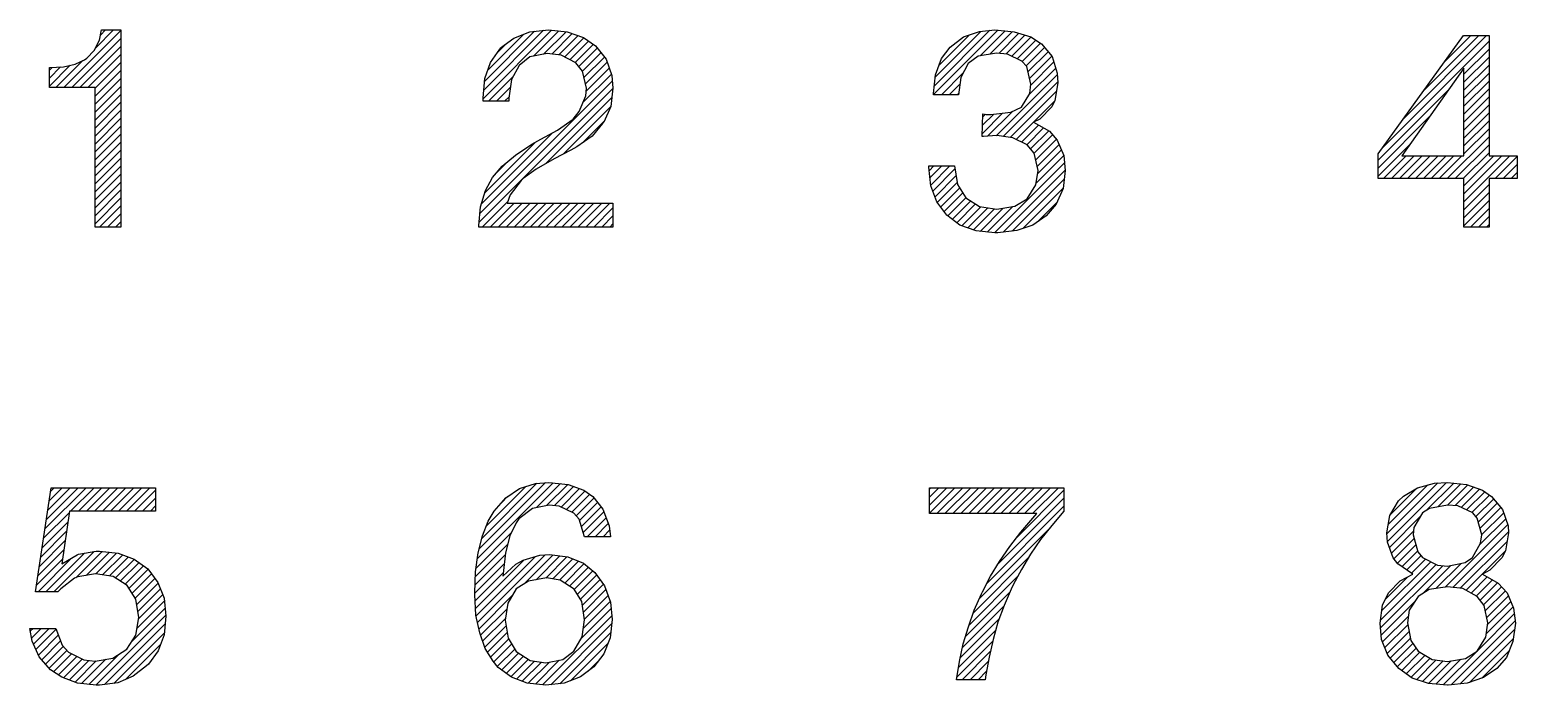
# Model space of a CAD drawing. Header units: inches. Extents: x 0.21 to 6.81, y 0.04 to 2.95.
import ezdxf

# ---------------------------------------------------------------- set-up
doc = ezdxf.new("R2010")
doc.units = ezdxf.units.IN
doc.header["$MEASUREMENT"] = 0
pattern_1 = [(45, (0, 0), (-0.01767767, 0.01767767), [])]

msp = doc.modelspace()

# ---------------------------------------------------------------- hatches: boundary and pattern name
h = msp.add_hatch()
h.set_pattern_fill('_USER', color=1, scale=0.025, angle=45, pattern_type=0)
h.set_pattern_definition(pattern_1)
h.paths.add_polyline_path([(0.6143, 2.9509), (0.5282, 2.9509), (0.519, 2.9049), (0.4967, 2.8589), (0.4632, 2.8248), (0.4534, 2.8182), (0.4113, 2.7992), (0.3594, 2.7873), (0.2977, 2.7834), (0.2977, 2.6947), (0.5, 2.6947), (0.5, 2.0759), (0.6143, 2.0759)])
h = msp.add_hatch()
h.set_pattern_fill('_USER', color=1, scale=0.025, angle=45, pattern_type=0)
h.set_pattern_definition(pattern_1)
h.paths.add_polyline_path([(2.7196, 2.8797), (2.6662, 2.9163), (2.5946, 2.9422), (2.5107, 2.9513), (2.4283, 2.9422), (2.3582, 2.9147), (2.2987, 2.8705), (2.2956, 2.8659), (2.2545, 2.8065), (2.2285, 2.7348), (2.2209, 2.6494), (2.2209, 2.6341), (2.3353, 2.6341), (2.3353, 2.6448), (2.3353, 2.6478), (2.3475, 2.7302), (2.381, 2.7927), (2.4283, 2.8309), (2.5061, 2.8461), (2.5671, 2.8385), (2.6327, 2.8049), (2.6617, 2.7683), (2.68, 2.6921), (2.6769, 2.6585), (2.6479, 2.5884), (2.6205, 2.5548), (2.5519, 2.506), (2.4771, 2.4664), (2.4375, 2.4435), (2.3643, 2.3947), (2.3063, 2.3459), (2.2636, 2.2955), (2.2316, 2.2391), (2.2102, 2.1659), (2.2026, 2.0836), (2.2026, 2.0759), (2.7974, 2.0759), (2.7974, 2.1827), (2.3277, 2.1827), (2.3414, 2.2193), (2.3902, 2.2833), (2.3993, 2.291), (2.4573, 2.3337), (2.5366, 2.3794), (2.6098, 2.4176), (2.6373, 2.4328), (2.7044, 2.4801), (2.7516, 2.535), (2.7562, 2.5411), (2.7882, 2.6112), (2.7974, 2.6921), (2.7928, 2.7485), (2.7669, 2.8202)])
h = msp.add_hatch()
h.set_pattern_fill('_USER', color=1, scale=0.025, angle=45, pattern_type=0)
h.set_pattern_definition(pattern_1)
h.paths.add_polyline_path([(4.651, 2.9193), (4.5778, 2.9422), (4.4908, 2.9513), (4.4237, 2.9437), (4.3521, 2.9193), (4.2926, 2.8736), (4.2545, 2.8232), (4.2285, 2.7516), (4.2194, 2.6692), (4.2194, 2.6631), (4.3307, 2.6631), (4.3399, 2.7394), (4.3734, 2.8019), (4.4176, 2.8339), (4.4985, 2.8476), (4.5473, 2.8431), (4.6113, 2.8126), (4.6327, 2.7882), (4.651, 2.7104), (4.6464, 2.6692), (4.6098, 2.6082), (4.5625, 2.5853), (4.4741, 2.5762), (4.4527, 2.5762), (4.4375, 2.5777), (4.4359, 2.4786), (4.4405, 2.4786), (4.5, 2.4816), (4.5717, 2.4725), (4.6342, 2.4404), (4.6662, 2.4038), (4.683, 2.3276), (4.6739, 2.2635), (4.6342, 2.201), (4.5808, 2.169), (4.5, 2.1552), (4.4237, 2.1674), (4.3627, 2.2056), (4.3261, 2.265), (4.3124, 2.3474), (4.198, 2.3474), (4.198, 2.3413), (4.2072, 2.2589), (4.2346, 2.1888), (4.2789, 2.1293), (4.3368, 2.0851), (4.4085, 2.0592), (4.4908, 2.05), (4.5046, 2.05), (4.5885, 2.0607), (4.6601, 2.0851), (4.7196, 2.1263), (4.7638, 2.1781), (4.7943, 2.2467), (4.8035, 2.3276), (4.7974, 2.3932), (4.7684, 2.4618), (4.7333, 2.5014), (4.6632, 2.5411), (4.6906, 2.5548), (4.744, 2.6097), (4.7577, 2.6372), (4.7715, 2.7165), (4.7684, 2.7592), (4.7455, 2.8324), (4.6983, 2.8888)])
h = msp.add_hatch()
h.set_pattern_fill('_USER', color=1, scale=0.025, angle=45, pattern_type=0)
h.set_pattern_definition(pattern_1)
h.paths.add_polyline_path([(6.8088, 2.3916), (6.6838, 2.3916), (6.6838, 2.9254), (6.5709, 2.9254), (6.1912, 2.4008), (6.1912, 2.291), (6.5724, 2.291), (6.5724, 2.0759), (6.6838, 2.0759), (6.6838, 2.291), (6.8088, 2.291)])
h.paths.add_polyline_path([(6.5724, 2.3916), (6.2964, 2.3916), (6.5724, 2.7805)], flags=16)
h = msp.add_hatch()
h.set_pattern_fill('_USER', color=1, scale=0.025, angle=45, pattern_type=0)
h.set_pattern_definition(pattern_1)
h.paths.add_polyline_path([(2.76, 0.4849), (2.7173, 0.5444), (2.667, 0.5856), (2.5968, 0.613), (2.516, 0.6237), (2.4733, 0.6207), (2.3986, 0.5993), (2.3665, 0.581), (2.3086, 0.5276), (2.3101, 0.5398), (2.3208, 0.6313), (2.3406, 0.7061), (2.3681, 0.764), (2.3803, 0.7823), (2.4398, 0.8281), (2.5145, 0.8433), (2.5587, 0.8387), (2.6243, 0.8067), (2.6472, 0.7808), (2.6716, 0.703), (2.786, 0.703), (2.7799, 0.7518), (2.7524, 0.825), (2.7082, 0.8814), (2.6685, 0.9089), (2.5984, 0.9348), (2.513, 0.944), (2.4535, 0.9394), (2.3833, 0.9165), (2.3223, 0.8753), (2.2705, 0.8159), (2.2445, 0.7716), (2.2186, 0.7061), (2.1988, 0.6313), (2.1881, 0.5474), (2.1851, 0.4544), (2.1851, 0.4468), (2.1896, 0.3553), (2.2064, 0.276), (2.2308, 0.2073), (2.2659, 0.1509), (2.2888, 0.1235), (2.3467, 0.0792), (2.4169, 0.0533), (2.5, 0.0441), (2.5816, 0.0533), (2.6533, 0.0808), (2.7127, 0.125), (2.757, 0.1829), (2.7844, 0.2546), (2.7936, 0.3355), (2.786, 0.4132)])
h.paths.add_polyline_path([(2.3681, 0.4712), (2.423, 0.5063), (2.5023, 0.52), (2.5633, 0.5108), (2.6258, 0.4697), (2.6594, 0.4148), (2.6716, 0.3339), (2.6609, 0.2592), (2.6243, 0.1951), (2.5755, 0.1585), (2.4992, 0.1433), (2.4306, 0.154), (2.3681, 0.1936), (2.333, 0.2531), (2.3193, 0.3324), (2.3315, 0.4087)], flags=16)
h = msp.add_hatch()
h.set_pattern_fill('_USER', color=1, scale=0.025, angle=45, pattern_type=0)
h.set_pattern_definition(pattern_1)
h.paths.add_polyline_path([(6.741, 0.6085), (6.7562, 0.6405), (6.7699, 0.7198), (6.7684, 0.7518), (6.744, 0.8235), (6.6952, 0.8814), (6.654, 0.9089), (6.5839, 0.9348), (6.5, 0.944), (6.442, 0.9409), (6.3658, 0.9196), (6.3048, 0.883), (6.2819, 0.8616), (6.2438, 0.7976), (6.2301, 0.7198), (6.2331, 0.6786), (6.259, 0.6085), (6.2789, 0.5825), (6.346, 0.5368), (6.2895, 0.5078), (6.2377, 0.4544), (6.2118, 0.3995), (6.2011, 0.3187), (6.2072, 0.247), (6.2346, 0.1768), (6.2828, 0.1178), (6.3429, 0.0762), (6.4146, 0.0518), (6.5, 0.0442), (6.5031, 0.0442), (6.5869, 0.0533), (6.6586, 0.0777), (6.7181, 0.1189), (6.7608, 0.1677), (6.7898, 0.2378), (6.8004, 0.3187), (6.7928, 0.3858), (6.7638, 0.4544), (6.7242, 0.4971), (6.654, 0.5368), (6.6876, 0.5551)])
h.paths.add_polyline_path([(6.3887, 0.61), (6.3673, 0.6359), (6.3475, 0.7106), (6.3505, 0.7442), (6.3887, 0.8082), (6.4192, 0.8281), (6.5, 0.8433), (6.5458, 0.8403), (6.6113, 0.8082), (6.6312, 0.7854), (6.651, 0.7106), (6.6464, 0.674), (6.6098, 0.61), (6.5778, 0.5886), (6.5, 0.5718), (6.4558, 0.5764)], flags=16)
h.paths.add_polyline_path([(6.4176, 0.4681), (6.5, 0.4803), (6.5671, 0.4727), (6.6312, 0.4376), (6.6617, 0.398), (6.6784, 0.3202), (6.6693, 0.2577), (6.6312, 0.1951), (6.5793, 0.1631), (6.5, 0.1494), (6.4314, 0.1585), (6.3688, 0.1951), (6.3368, 0.2424), (6.3216, 0.3202), (6.3292, 0.3766), (6.3688, 0.4376)], flags=16)
h = msp.add_hatch()
h.set_pattern_fill('_USER', color=1, scale=0.025, angle=45, pattern_type=0)
h.set_pattern_definition(pattern_1)
h.paths.add_polyline_path([(0.6739, 0.6039), (0.6022, 0.6298), (0.5198, 0.639), (0.5046, 0.639), (0.4268, 0.6252), (0.4207, 0.6222), (0.3521, 0.5825), (0.3871, 0.8159), (0.7684, 0.8159), (0.7684, 0.9196), (0.3048, 0.9196), (0.2362, 0.459), (0.3353, 0.459), (0.3475, 0.4712), (0.4085, 0.5185), (0.4237, 0.5246), (0.5015, 0.5383), (0.5808, 0.5261), (0.6418, 0.4864), (0.6815, 0.4254), (0.6937, 0.3446), (0.6815, 0.2668), (0.6403, 0.2043), (0.5793, 0.1646), (0.5, 0.1509), (0.4497, 0.157), (0.3826, 0.1906), (0.3536, 0.2211), (0.3261, 0.2958), (0.2102, 0.2958), (0.2209, 0.2394), (0.2514, 0.1707), (0.3017, 0.1128), (0.3521, 0.0792), (0.4222, 0.0533), (0.5046, 0.0442), (0.5198, 0.0442), (0.6007, 0.0548), (0.6693, 0.0838), (0.7288, 0.1296), (0.7364, 0.1372), (0.7806, 0.1967), (0.8065, 0.2683), (0.8142, 0.3507), (0.8065, 0.43), (0.7791, 0.5002), (0.7342, 0.5606)])
h = msp.add_hatch()
h.set_pattern_fill('_USER', color=1, scale=0.025, angle=45, pattern_type=0)
h.set_pattern_definition(pattern_1)
h.paths.add_polyline_path([(4.7982, 0.9196), (4.2018, 0.9196), (4.2018, 0.8052), (4.6777, 0.8052), (4.6594, 0.7854), (4.606, 0.7228), (4.5572, 0.6588), (4.5114, 0.5932), (4.4718, 0.5276), (4.4367, 0.459), (4.4321, 0.4498), (4.4001, 0.3766), (4.3742, 0.3034), (4.3513, 0.2272), (4.3345, 0.1494), (4.3208, 0.0686), (4.4489, 0.0686), (4.452, 0.0899), (4.4657, 0.1692), (4.484, 0.247), (4.5053, 0.3233), (4.5328, 0.398), (4.5633, 0.4697), (4.5724, 0.4895), (4.609, 0.5581), (4.6502, 0.6252), (4.6945, 0.6908), (4.7448, 0.7533), (4.7982, 0.8159)])

# ---------------------------------------------------------------- linework, layer by layer
at = {"color": 1}
for points in [[(0.6143, 2.0759), (0.5, 2.0759), (0.5, 2.6947), (0.2977, 2.6947), (0.2977, 2.7834), (0.3594, 2.7873), (0.4113, 2.7992), (0.4534, 2.8182), (0.4632, 2.8248), (0.4967, 2.8589), (0.519, 2.9049), (0.5282, 2.9509), (0.6143, 2.9509)], [(2.2316, 2.2391), (2.2636, 2.2955), (2.3063, 2.3459), (2.3643, 2.3947), (2.4375, 2.4435), (2.4771, 2.4664), (2.5519, 2.506), (2.6205, 2.5548), (2.6479, 2.5884), (2.6769, 2.6585), (2.68, 2.6921), (2.6617, 2.7683), (2.6327, 2.8049), (2.5671, 2.8385), (2.5061, 2.8461), (2.4283, 2.8309), (2.381, 2.7927), (2.3475, 2.7302), (2.3353, 2.6478), (2.3353, 2.6448), (2.3353, 2.6341), (2.2209, 2.6341), (2.2209, 2.6494), (2.2285, 2.7348), (2.2545, 2.8065), (2.2956, 2.8659), (2.2987, 2.8705), (2.3582, 2.9147), (2.4283, 2.9422), (2.5107, 2.9513), (2.5946, 2.9422), (2.6662, 2.9163), (2.7196, 2.8797), (2.7669, 2.8202), (2.7928, 2.7485), (2.7974, 2.6921), (2.7882, 2.6112), (2.7562, 2.5411), (2.7516, 2.535), (2.7044, 2.4801), (2.6373, 2.4328), (2.6098, 2.4176), (2.5366, 2.3794), (2.4573, 2.3337), (2.3993, 2.291), (2.3902, 2.2833), (2.3414, 2.2193), (2.3277, 2.1827), (2.7974, 2.1827), (2.7974, 2.0759), (2.2026, 2.0759), (2.2026, 2.0836), (2.2102, 2.1659)], [(4.198, 2.3474), (4.3124, 2.3474), (4.3261, 2.265), (4.3627, 2.2056), (4.4237, 2.1674), (4.5, 2.1552), (4.5808, 2.169), (4.6342, 2.201), (4.6739, 2.2635), (4.683, 2.3276), (4.6662, 2.4038), (4.6342, 2.4404), (4.5717, 2.4725), (4.5, 2.4816), (4.4405, 2.4786), (4.4359, 2.4786), (4.4375, 2.5777), (4.4527, 2.5762), (4.4741, 2.5762), (4.5625, 2.5853), (4.6098, 2.6082), (4.6464, 2.6692), (4.651, 2.7104), (4.6327, 2.7882), (4.6113, 2.8126), (4.5473, 2.8431), (4.4985, 2.8476), (4.4176, 2.8339), (4.3734, 2.8019), (4.3399, 2.7394), (4.3307, 2.6631), (4.2194, 2.6631), (4.2194, 2.6692), (4.2285, 2.7516), (4.2545, 2.8232), (4.2926, 2.8736), (4.3521, 2.9193), (4.4237, 2.9437), (4.4908, 2.9513), (4.5778, 2.9422), (4.651, 2.9193), (4.6983, 2.8888), (4.7455, 2.8324), (4.7684, 2.7592), (4.7715, 2.7165), (4.7577, 2.6372), (4.744, 2.6097), (4.6906, 2.5548), (4.6632, 2.5411), (4.7333, 2.5014), (4.7684, 2.4618), (4.7974, 2.3932), (4.8035, 2.3276), (4.7943, 2.2467), (4.7638, 2.1781), (4.7196, 2.1263), (4.6601, 2.0851), (4.5885, 2.0607), (4.5046, 2.05), (4.4908, 2.05), (4.4085, 2.0592), (4.3368, 2.0851), (4.2789, 2.1293), (4.2346, 2.1888), (4.2072, 2.2589), (4.198, 2.3413)], [(6.1912, 2.4008), (6.5709, 2.9254), (6.6838, 2.9254), (6.6838, 2.3916), (6.8088, 2.3916), (6.8088, 2.291), (6.6838, 2.291), (6.6838, 2.0759), (6.5724, 2.0759), (6.5724, 2.291), (6.1912, 2.291)], [(6.5724, 2.7805), (6.2964, 2.3916), (6.5724, 2.3916)], [(2.3833, 0.9165), (2.4535, 0.9394), (2.513, 0.944), (2.5984, 0.9348), (2.6685, 0.9089), (2.7082, 0.8814), (2.7524, 0.825), (2.7799, 0.7518), (2.786, 0.703), (2.6716, 0.703), (2.6472, 0.7808), (2.6243, 0.8067), (2.5587, 0.8387), (2.5145, 0.8433), (2.4398, 0.8281), (2.3803, 0.7823), (2.3681, 0.764), (2.3406, 0.7061), (2.3208, 0.6313), (2.3101, 0.5398), (2.3086, 0.5276), (2.3665, 0.581), (2.3986, 0.5993), (2.4733, 0.6207), (2.516, 0.6237), (2.5968, 0.613), (2.667, 0.5856), (2.7173, 0.5444), (2.76, 0.4849), (2.786, 0.4132), (2.7936, 0.3355), (2.7844, 0.2546), (2.757, 0.1829), (2.7127, 0.125), (2.6533, 0.0808), (2.5816, 0.0533), (2.5, 0.0441), (2.4169, 0.0533), (2.3467, 0.0792), (2.2888, 0.1235), (2.2659, 0.1509), (2.2308, 0.2073), (2.2064, 0.276), (2.1896, 0.3553), (2.1851, 0.4468), (2.1851, 0.4544), (2.1881, 0.5474), (2.1988, 0.6313), (2.2186, 0.7061), (2.2445, 0.7716), (2.2705, 0.8159), (2.3223, 0.8753)], [(6.2438, 0.7976), (6.2819, 0.8616), (6.3048, 0.883), (6.3658, 0.9196), (6.442, 0.9409), (6.5, 0.944), (6.5839, 0.9348), (6.654, 0.9089), (6.6952, 0.8814), (6.744, 0.8235), (6.7684, 0.7518), (6.7699, 0.7198), (6.7562, 0.6405), (6.741, 0.6085), (6.6876, 0.5551), (6.654, 0.5368), (6.7242, 0.4971), (6.7638, 0.4544), (6.7928, 0.3858), (6.8004, 0.3187), (6.7898, 0.2378), (6.7608, 0.1677), (6.7181, 0.1189), (6.6586, 0.0777), (6.5869, 0.0533), (6.5031, 0.0442), (6.5, 0.0442), (6.4146, 0.0518), (6.3429, 0.0762), (6.2828, 0.1178), (6.2346, 0.1768), (6.2072, 0.247), (6.2011, 0.3187), (6.2118, 0.3995), (6.2377, 0.4544), (6.2895, 0.5078), (6.346, 0.5368), (6.2789, 0.5825), (6.259, 0.6085), (6.2331, 0.6786), (6.2301, 0.7198)], [(0.7684, 0.9196), (0.7684, 0.8159), (0.3871, 0.8159), (0.3521, 0.5825), (0.4207, 0.6222), (0.4268, 0.6252), (0.5046, 0.639), (0.5198, 0.639), (0.6022, 0.6298), (0.6739, 0.6039), (0.7342, 0.5606), (0.7791, 0.5002), (0.8065, 0.43), (0.8142, 0.3507), (0.8065, 0.2683), (0.7806, 0.1967), (0.7364, 0.1372), (0.7288, 0.1296), (0.6693, 0.0838), (0.6007, 0.0548), (0.5198, 0.0442), (0.5046, 0.0442), (0.4222, 0.0533), (0.3521, 0.0792), (0.3017, 0.1128), (0.2514, 0.1707), (0.2209, 0.2394), (0.2102, 0.2958), (0.3261, 0.2958), (0.3536, 0.2211), (0.3826, 0.1906), (0.4497, 0.157), (0.5, 0.1509), (0.5793, 0.1646), (0.6403, 0.2043), (0.6815, 0.2668), (0.6937, 0.3446), (0.6815, 0.4254), (0.6418, 0.4864), (0.5808, 0.5261), (0.5015, 0.5383), (0.4237, 0.5246), (0.4085, 0.5185), (0.3475, 0.4712), (0.3353, 0.459), (0.2362, 0.459), (0.3048, 0.9196)], [(4.2018, 0.9196), (4.7982, 0.9196), (4.7982, 0.8159), (4.7448, 0.7533), (4.6945, 0.6908), (4.6502, 0.6252), (4.609, 0.5581), (4.5724, 0.4895), (4.5633, 0.4697), (4.5328, 0.398), (4.5053, 0.3233), (4.484, 0.247), (4.4657, 0.1692), (4.452, 0.0899), (4.4489, 0.0686), (4.3208, 0.0686), (4.3345, 0.1494), (4.3513, 0.2272), (4.3742, 0.3034), (4.4001, 0.3766), (4.4321, 0.4498), (4.4367, 0.459), (4.4718, 0.5276), (4.5114, 0.5932), (4.5572, 0.6588), (4.606, 0.7228), (4.6594, 0.7854), (4.6777, 0.8052), (4.2018, 0.8052)], [(6.651, 0.7106), (6.6312, 0.7854), (6.6113, 0.8082), (6.5458, 0.8403), (6.5, 0.8433), (6.4192, 0.8281), (6.3887, 0.8082), (6.3505, 0.7442), (6.3475, 0.7106), (6.3673, 0.6359), (6.3887, 0.61), (6.4558, 0.5764), (6.5, 0.5718), (6.5778, 0.5886), (6.6098, 0.61), (6.6464, 0.674)], [(2.6258, 0.4697), (2.5633, 0.5108), (2.5023, 0.52), (2.423, 0.5063), (2.3681, 0.4712), (2.3315, 0.4087), (2.3193, 0.3324), (2.333, 0.2531), (2.3681, 0.1936), (2.4306, 0.154), (2.4992, 0.1433), (2.5755, 0.1585), (2.6243, 0.1951), (2.6609, 0.2592), (2.6716, 0.3339), (2.6594, 0.4148)], [(6.6617, 0.398), (6.6312, 0.4376), (6.5671, 0.4727), (6.5, 0.4803), (6.4176, 0.4681), (6.3688, 0.4376), (6.3292, 0.3766), (6.3216, 0.3202), (6.3368, 0.2424), (6.3688, 0.1951), (6.4314, 0.1585), (6.5, 0.1494), (6.5793, 0.1631), (6.6312, 0.1951), (6.6693, 0.2577), (6.6784, 0.3202)]]:
    msp.add_lwpolyline(points, close=True, dxfattribs=at)

doc.saveas('drawing.dxf')
